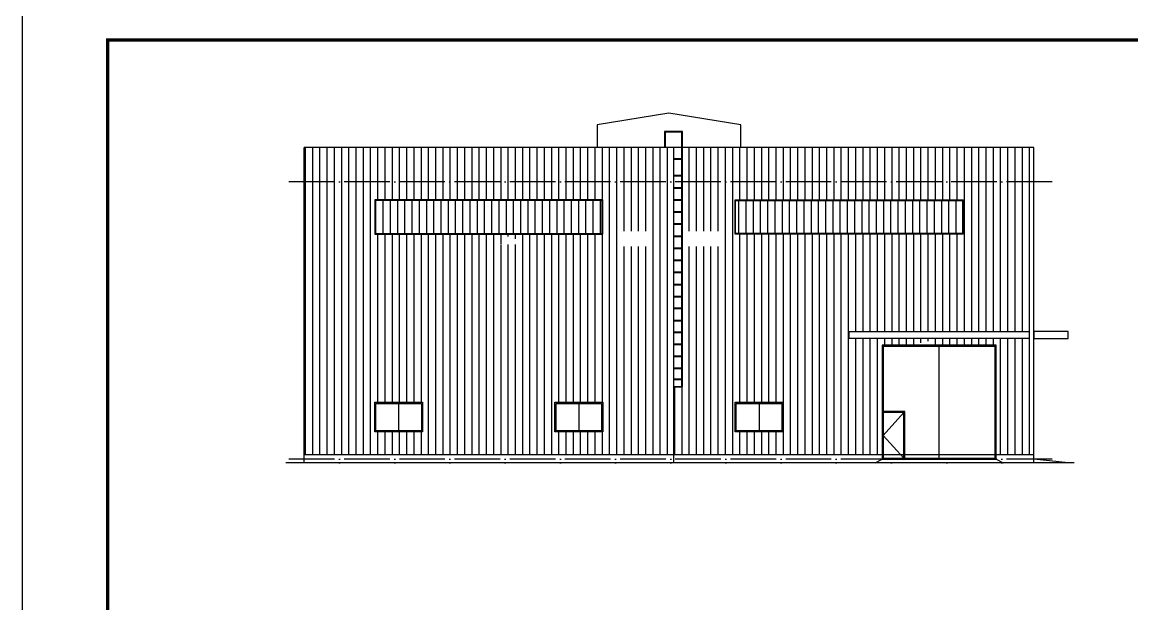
# Model space of a CAD drawing. Extents: x -21908402 to 1987571, y 88493 to 5079726.
# Drawn here: x 1794471 to 1843124, y 125259 to 150780 of the extents above; entities that cross this region are included whole.
import ezdxf

# ---------------------------------------------------------------- set-up
doc = ezdxf.new("R2010")
doc.units = 0
doc.header["$LTSCALE"] = 1000
doc.linetypes.add('DOTE', pattern=[2.42, 2, -0.2, 0.02, -0.2])
for name, color, linetype in [('DOTE', 1, 'DOTE'), ('PUB_TITLE', 4, 'Continuous'), ('WINDOW', 94, 'Continuous'), ('填充', 8, 'Continuous')]:
    doc.layers.add(name, color=color, linetype=linetype)
pattern_1 = [(90, (0, 0), (-317.5, 3e-14), [])]

# ---------------------------------------------------------------- blocks, each defined once
blk = doc.blocks.new('ggggggggg')
at = {"layer": 'WINDOW'}
for p, q in [((1694780, 198003), (1696880, 198003)), ((1694780, 196703), (1694780, 198003)), ((1695830, 198003), (1695830, 196703)), ((1696880, 198003), (1696880, 196703)), ((1696880, 196703), (1694780, 196703))]:
    blk.add_line(p, q, dxfattribs=at)
blk.add_lwpolyline([(1694830, 197953), (1696830, 197953), (1696830, 196753), (1694830, 196753)], close=True, dxfattribs=at)
blk = doc.blocks.new('M5050')
blk.add_lwpolyline([(142995, 321986), (143895, 320986), (142995, 319986)])
at = {"layer": 'WINDOW'}
blk.add_line((141445, 319986), (141445, 324886), dxfattribs=at)
for points in [[(138945, 324936), (143945, 324936), (143945, 319936), (138945, 319936)], [(138995, 324886), (143895, 324886), (143895, 319986), (138995, 319986)], [(143895, 319986), (142995, 319986), (142995, 321986), (143895, 321986)]]:
    blk.add_lwpolyline(points, close=True, dxfattribs=at)
blk.add_lwpolyline([(142945, 319986), (142945, 322036), (143895, 322036)], dxfattribs=at)
blk = doc.blocks.new('GT2')
at = {"color": 253}
for p, q in [((1131081, 127313), (1131081, 138483)), ((1131111, 127313), (1131111, 138513)), ((1130711, 137337), (1131081, 137337)), ((1130711, 137307), (1131081, 137307)), ((1130711, 136593), (1131081, 136593)), ((1130711, 136563), (1131081, 136563)), ((1130711, 136063), (1131081, 136063)), ((1130711, 136033), (1131081, 136033)), ((1130711, 135533), (1131081, 135533)), ((1130711, 135503), (1131081, 135503)), ((1130711, 135003), (1131081, 135003)), ((1130711, 134973), (1131081, 134973)), ((1130711, 134473), (1131081, 134473)), ((1130711, 134443), (1131081, 134443)), ((1130711, 133943), (1131081, 133943)), ((1130711, 133913), (1131081, 133913)), ((1130711, 133413), (1131081, 133413)), ((1130711, 133383), (1131081, 133383)), ((1130711, 132883), (1131081, 132883)), ((1130711, 132853), (1131081, 132853)), ((1130711, 132353), (1131081, 132353)), ((1130711, 132323), (1131081, 132323)), ((1130711, 131823), (1131081, 131823)), ((1130711, 131793), (1131081, 131793)), ((1130711, 131293), (1131081, 131293)), ((1130711, 131263), (1131081, 131263)), ((1130711, 130773), (1131081, 130773)), ((1130711, 130743), (1131081, 130743)), ((1130711, 130243), (1131081, 130243)), ((1130711, 130213), (1131081, 130213)), ((1130711, 129723), (1131081, 129723)), ((1130711, 129693), (1131081, 129693)), ((1130711, 129193), (1131081, 129193)), ((1130711, 129163), (1131081, 129163)), ((1130711, 128673), (1131081, 128673)), ((1130711, 128643), (1131081, 128643)), ((1130711, 128143), (1131081, 128143)), ((1130711, 128113), (1131081, 128113)), ((1130711, 127668), (1131081, 127668)), ((1130711, 127638), (1131081, 127638)), ((1130711, 127333), (1131081, 127333)), ((1130711, 127313), (1131111, 127313))]:
    blk.add_line(p, q, dxfattribs=at)
for points in [[(1131111, 138513), (1130311, 138513), (1130311, 137813)], [(1131081, 138483), (1130341, 138483), (1130341, 137813)]]:
    blk.add_lwpolyline(points, dxfattribs=at)

msp = doc.modelspace()

# ---------------------------------------------------------------- hatches: boundary and pattern name
at = {"layer": '填充'}
h = msp.add_hatch(dxfattribs=at)
h.set_pattern_fill('ANSI31', color=140, scale=200, angle=45, style=0)
h.set_pattern_definition(pattern_1)
h.paths.add_polyline_path([(1813525, 143781), (1813525, 145281), (1806828, 145281), (1806828, 143781)])
h.paths.add_polyline_path([(1823028, 143781), (1823028, 145281), (1813525, 145281), (1813525, 143781)])
h.paths.add_polyline_path([(1813525, 143781), (1813525, 142981), (1819927, 142981), (1819927, 141481), (1815889, 141481), (1816339, 141031), (1815439, 141031), (1815889, 141481), (1809927, 141481), (1809927, 142981), (1813525, 142981), (1813525, 143781), (1806828, 143781), (1806828, 133829), (1809927, 133829), (1809927, 134101), (1812027, 134101), (1812027, 133829), (1817827, 133829), (1817827, 134101), (1819927, 134101), (1819927, 133829), (1823028, 133829), (1823028, 143781)])
h.paths.add_polyline_path([(1825727, 141481), (1825727, 142981), (1832607, 142981), (1832607, 143781), (1823428, 143781), (1823428, 134781), (1823028, 134781), (1823028, 133829), (1825728, 133829), (1825728, 134101), (1827828, 134101), (1827828, 133829), (1832177, 133829), (1832177, 136601), (1833774, 136601), (1834074, 136901), (1833624, 136901), (1830727, 136901), (1830727, 137201), (1838627, 137201), (1838627, 143781), (1832607, 143781), (1832607, 142981), (1835727, 142981), (1835727, 141481)])
h.paths.add_polyline_path([(1832607, 143781), (1832607, 145281), (1823428, 145281), (1823428, 143781)])
h.paths.add_polyline_path([(1838627, 143781), (1838627, 145281), (1832607, 145281), (1832607, 143781)])
h.paths.add_polyline_path([(1823028, 131801), (1824278, 131801), (1832177, 131801), (1832177, 133829), (1827828, 133829), (1827828, 132801), (1825728, 132801), (1825728, 133829), (1823028, 133829)])
h.paths.add_polyline_path([(1823028, 131801), (1823028, 133829), (1819927, 133829), (1819927, 132801), (1817827, 132801), (1817827, 133829), (1812027, 133829), (1812027, 132801), (1809927, 132801), (1809927, 133829), (1806828, 133829), (1806828, 131801)])
edge = h.paths.add_edge_path()
edge.add_line((1820842, 141616), (1822113, 141616))
edge.add_line((1822113, 141616), (1822113, 140941))
edge.add_line((1822113, 140941), (1820842, 140941))
edge.add_line((1820842, 140941), (1820842, 141616))
edge.add_line((1823631, 141616), (1825124, 141616))
edge.add_line((1825124, 141616), (1825124, 140941))
edge.add_line((1825124, 140941), (1823631, 140941))
edge.add_line((1823631, 140941), (1823631, 141616))
h = msp.add_hatch(dxfattribs=at)
h.set_pattern_fill('ANSI31', color=256, scale=200, angle=45, style=0)
h.set_pattern_definition([(90, (3608303.86, -51035.94), (317.5, 3e-14), [])])
h.paths.add_polyline_path([(1819907, 141501), (1819907, 142961), (1809947, 142961), (1809947, 141501)])
h = msp.add_hatch(dxfattribs=at)
h.set_pattern_fill('ANSI31', color=256, scale=200, angle=45, style=0)
h.set_pattern_definition([(90, (-101962.5, -27251.15), (-317.5, 3e-14), [])])
h.paths.add_polyline_path([(1825747, 142961), (1835707, 142961), (1835707, 141501), (1825747, 141501)])
h = msp.add_hatch(dxfattribs=at)
h.set_pattern_fill('ANSI31', color=140, scale=200, angle=45, style=0)
h.set_pattern_definition(pattern_1)
h.paths.add_polyline_path([(1838627, 136901), (1834074, 136901), (1834374, 136601), (1837177, 136601), (1837177, 133829), (1838627, 133829)])
h.paths.add_polyline_path([(1838627, 133829), (1837177, 133829), (1837177, 131801), (1838627, 131801)])

# ---------------------------------------------------------------- linework, layer by layer
for p, q in [((1806828, 131451), (1806828, 145281)), ((1823028, 145281), (1823028, 131451)), ((1838828, 131451), (1838828, 145281)), ((1824278, 131801), (1806828, 131801)), ((1838828, 131801), (1823028, 131801))]:
    msp.add_line(p, q)
for points in [[(1825978, 145281), (1825978, 146281), (1822828, 146781), (1819678, 146281), (1819678, 145281)], [(1838828, 145281), (1806828, 145281)], [(1840596, 131451), (1806028, 131451)], [(1831877, 131451), (1832177, 131601), (1837177, 131601), (1837477, 131451)], [(1840328, 131451), (1838828, 131601)]]:
    msp.add_lwpolyline(points)
at = {"const_width": 20}
msp.add_lwpolyline([(1838828, 145281), (1806828, 145281), (1806828, 131451), (1838828, 131451)], close=True, dxfattribs=at)
for points in [[(1823028, 145281), (1823028, 131451)], [(1806028, 131451), (1840390, 131451)]]:
    msp.add_lwpolyline(points, dxfattribs=at)
for points in [[(1819927, 142981), (1809927, 142981), (1809927, 141481), (1819927, 141481)], [(1819907, 142961), (1809947, 142961), (1809947, 141501), (1819907, 141501)], [(1825727, 142981), (1835727, 142981), (1835727, 141481), (1825727, 141481)], [(1825747, 142961), (1835707, 142961), (1835707, 141501), (1825747, 141501)], [(1830727, 137201), (1838627, 137201), (1838627, 136901), (1830727, 136901)], [(1840328, 137201), (1838828, 137201), (1838828, 136901), (1840328, 136901)]]:
    msp.add_lwpolyline(points, close=True)
at = {"layer": 'DOTE'}
for p, q in [((1839628, 143781), (1806028, 143781)), ((1839628, 131601), (1806028, 131601)), ((1839628, 131451), (1806028, 131451))]:
    msp.add_line(p, q, dxfattribs=at)
at = {"layer": 'PUB_TITLE'}
msp.add_lwpolyline([(1794471, 88493), (1905921, 88493), (1905921, 151493), (1794471, 151493)], close=True, dxfattribs=at)
at = {"layer": 'PUB_TITLE', "const_width": 150}
msp.add_lwpolyline([(1798221, 89993), (1904421, 89993), (1904421, 149993), (1798221, 149993)], close=True, dxfattribs=at)
at = {"layer": '填充', "color": 140}
msp.add_line((1838627, 145281), (1838627, 131801), dxfattribs=at)

# ---------------------------------------------------------------- block references
for name, p in [('GT2', (692317, 7468)), ('ggggggggg', (115147, -63903)), ('ggggggggg', (123047, -63903)), ('ggggggggg', (130948, -63903))]:
    msp.add_blockref(name, p)
at = {"xscale": -1}
msp.add_blockref('M5050', (1976122, -188335), dxfattribs=at)

doc.saveas('drawing.dxf')
